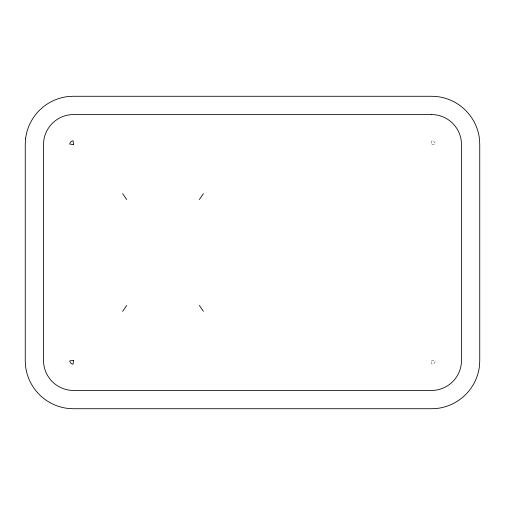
<?xml version="1.0" encoding="UTF-8"?>
<svg xmlns="http://www.w3.org/2000/svg" width="505" height="505" viewBox="0 0 505 505"><rect width="100%" height="100%" fill="white"/><g stroke="black" fill="none" stroke-linecap="round" stroke-linejoin="round"><path stroke-width="0.38" stroke-dasharray="2.52 1.89" d="M431.377 360.349L435.272 360.917A3.863 3.863 0 0 1 431.945 364.244L431.377 360.349M431.945 140.756L431.377 144.651L435.272 144.083A3.863 3.863 0 0 0 431.945 140.756"/><path stroke-width="0.76" d="M122.658 311.307L126.698 305.43M199.361 199.57L203.401 193.693M122.658 193.693L126.698 199.57M199.361 305.43L203.401 311.307M25.622 138.282L25.25 143.994L25.25 361.006L25.622 366.718A48.347 48.347 0 0 0 67.247 408.343L72.96 408.722L432.04 408.722L437.753 408.343A48.347 48.347 0 0 0 479.378 366.718L479.75 361.006L479.75 143.994L479.378 138.282A48.347 48.347 0 0 0 437.753 96.657L432.04 96.278L72.96 96.278L67.247 96.657A48.347 48.347 0 0 0 25.622 138.282M73.623 144.6L73.055 140.756A3.863 3.863 0 0 0 69.728 144.083L73.623 144.6M73.566 360.349L73.055 364.244A3.863 3.863 0 0 1 69.728 360.917L73.566 360.349M431.44 114.54L73.56 114.54A30.054 30.054 0 0 0 43.512 144.588L43.512 360.412A30.054 30.054 0 0 0 73.56 390.46L431.44 390.46A30.054 30.054 0 0 0 461.488 360.412L461.488 144.588A30.054 30.054 0 0 0 431.44 114.54"/></g></svg>
